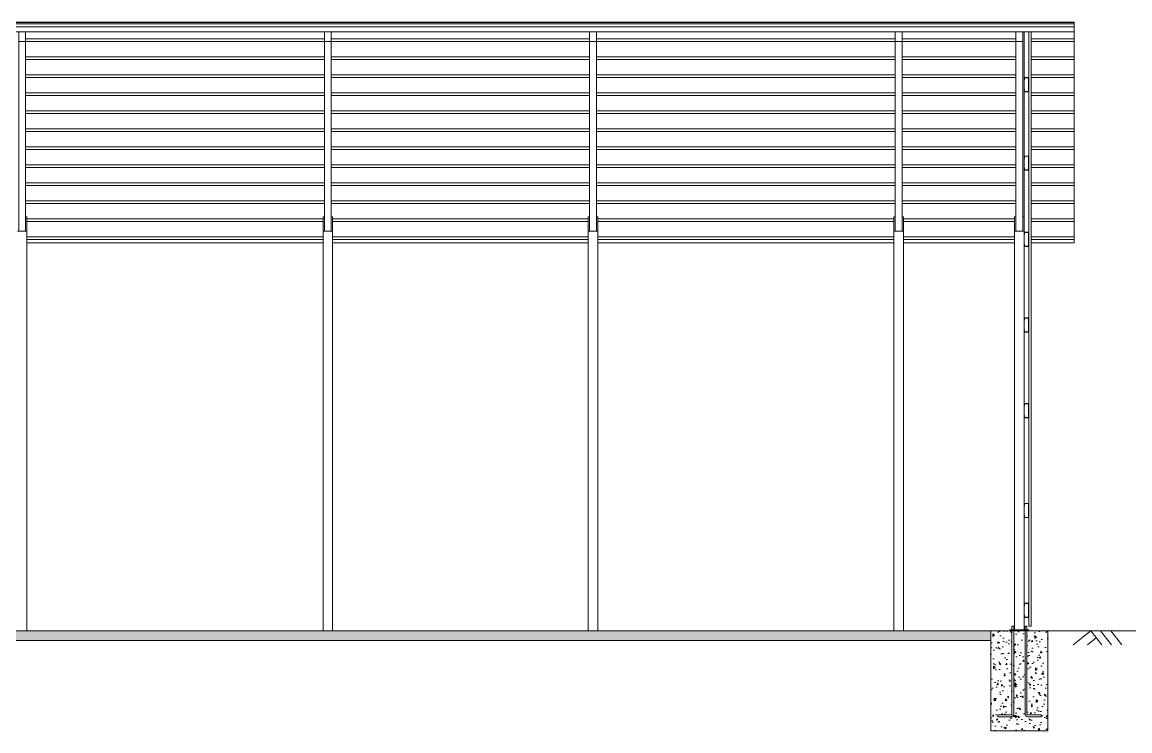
# Model space of a CAD drawing. Header units: inches. Extents: x -7700 to 6147, y -4891 to -2731.
# Drawn here: x 5083.2 to 5548.9, y -4858.6 to -4560.7 of the extents above; entities that cross this region are included whole.
import ezdxf

# ---------------------------------------------------------------- set-up
doc = ezdxf.new("R2010")
doc.units = ezdxf.units.IN
doc.header["$LTSCALE"] = 96
doc.header["$MEASUREMENT"] = 0
for name, color, linetype, lineweight in [('Common', 4, 'Continuous', 5), ('Dimensions', 7, 'Continuous', 5), ('Section', 6, 'Continuous', 18)]:
    doc.layers.add(name, color=color, linetype=linetype, lineweight=lineweight)
doc.layers.add('Hatch', color=7, linetype='Continuous', lineweight=0, true_color=0x919191)

msp = doc.modelspace()

# ---------------------------------------------------------------- hatches: boundary and pattern name
at = {"layer": 'Hatch'}
h = msp.add_hatch(dxfattribs=at)
h.set_pattern_fill('AR-CONC', color=256, angle=45)
h.set_pattern_definition([(95, (2671.087, 6194.5346), (5.51552, 4.6280708), [0.75, -8.25]), (40, (2671.087, 6194.5346), (-6.2999217, 4.3376815), [0.6, -6.6]), (145.451444, (2671.547, 6194.92), (-0.7844016, 8.9657522), [0.637402, -7.011421]), (91.1842, (2669.673, 6195.949), (8.716934, 6.376138), [1.125, -12.375]), (141.63564, (2670.399, 6196.48), (-0.279001, 13.497117), [0.956103, -10.517138]), (36.18416, (2669.673, 6195.949), (-0.279001, 13.497117), [0.9, -9.9]), (66, (2670.7335, 6196.3024), (7.0677157, 1.3738248), [0.75, -8.25]), (11, (2670.7335, 6196.3024), (-3.407086, 6.8480844), [0.6, -6.6]), (116.451445, (2671.3225, 6196.417), (3.6606297, 8.221909), [0.637402, -7.011421]), (82.5, (2671.087, 6194.5346), (-2.26793185, 2.4398982), [0, -6.52, 0, -6.7, 0, -6.625]), (52.5, (2671.087, 6194.5346), (-0.9287294, 4.6490945), [0, -3.82, 0, -6.37, 0, -2.525]), (12.5, (2669.5102, 6192.9578), (3.9341817, 3.6152076), [0, -2.5, 0, -7.8, 0, -10.35]), (2.5, (2668.803, 6192.2507), (3.4158998, 4.831598), [0, -3.25, 0, -5.18, 0, -7.35])])
h.paths.add_polyline_path([(5490.42, -4820.59), (4564.42, -4820.59), (4564.42, -4816.59), (4565.42, -4816.59), (5490.42, -4816.59)])
h = msp.add_hatch(dxfattribs=at)
h.set_pattern_fill('AR-CONC', color=256, angle=45)
h.set_pattern_definition([(95, (3150.087, 6194.5346), (5.51552, 4.6280708), [0.75, -8.25]), (40, (3150.087, 6194.5346), (-6.2999217, 4.3376815), [0.6, -6.6]), (145.451444, (3150.547, 6194.92), (-0.7844016, 8.9657522), [0.637402, -7.011421]), (91.1842, (3148.673, 6195.949), (8.716934, 6.376138), [1.125, -12.375]), (141.63564, (3149.399, 6196.48), (-0.279001, 13.497117), [0.956103, -10.517138]), (36.18416, (3148.673, 6195.949), (-0.279001, 13.497117), [0.9, -9.9]), (66, (3149.7335, 6196.3024), (7.0677157, 1.3738248), [0.75, -8.25]), (11, (3149.7335, 6196.3024), (-3.407086, 6.8480844), [0.6, -6.6]), (116.451445, (3150.3225, 6196.417), (3.6606297, 8.221909), [0.637402, -7.011421]), (82.5, (3150.087, 6194.5346), (-2.26793185, 2.4398982), [0, -6.52, 0, -6.7, 0, -6.625]), (52.5, (3150.087, 6194.5346), (-0.9287294, 4.6490945), [0, -3.82, 0, -6.37, 0, -2.525]), (12.5, (3148.5102, 6192.9578), (3.9341817, 3.6152076), [0, -2.5, 0, -7.8, 0, -10.35]), (2.5, (3147.803, 6192.2507), (3.4158998, 4.831598), [0, -3.25, 0, -5.18, 0, -7.35])])
edge = h.paths.add_edge_path()
edge.add_line((5499.3, -4816.59), (5499.3, -4851.44))
edge.add_arc((5498.85, -4851.44), 0.45, -90, 0, ccw=False)
edge.add_line((5498.85, -4851.89), (5493.3, -4851.89))
edge.add_line((5493.3, -4851.89), (5493.3, -4852.64))
edge.add_line((5493.3, -4852.64), (5498.85, -4852.64))
edge.add_arc((5498.85, -4851.44), 1.2, 270, 360)
edge.add_line((5500.05, -4851.44), (5500.05, -4816.59))
edge.add_line((5500.05, -4816.59), (5504.8, -4816.59))
edge.add_line((5504.8, -4816.59), (5504.8, -4851.44))
edge.add_arc((5506, -4851.44), 1.2, 180, 270)
edge.add_line((5506, -4852.64), (5511.55, -4852.64))
edge.add_line((5511.55, -4852.64), (5511.55, -4851.89))
edge.add_line((5511.55, -4851.89), (5506, -4851.89))
edge.add_arc((5506, -4851.44), 0.45, 180, 270, ccw=False)
edge.add_line((5505.55, -4851.44), (5505.55, -4816.59))
edge.add_line((5505.55, -4816.59), (5514.42, -4816.59))
edge.add_line((5514.42, -4816.59), (5514.42, -4858.59))
edge.add_line((5514.42, -4858.59), (5490.42, -4858.59))
edge.add_line((5490.42, -4858.59), (5490.42, -4816.59))
edge.add_line((5490.42, -4816.59), (5499.3, -4816.59))

# ---------------------------------------------------------------- linework, layer by layer
at = {"layer": 'Common', "linetype": 'Continuous', "transparency": 33554687}
for p, q in [((4529.42, -4560.86), (5525.42, -4560.86)), ((4529.42, -4561.42), (5525.42, -4561.42)), ((4529.42, -4562.7), (5525.42, -4562.7))]:
    msp.add_line(p, q, dxfattribs=at)
at = {"layer": 'Common'}
for p, q in [((5210.24, -4567.74), (5084.61, -4567.74)), ((5321.74, -4567.74), (5213.11, -4567.74)), ((5450.24, -4567.74), (5324.61, -4567.74)), ((5500.99, -4567.74), (5453.11, -4567.74)), ((5504.42, -4642.48), (5504.42, -4564.81)), ((5506.42, -4814.59), (5506.42, -4564.81)), ((5507.42, -4814.59), (5507.42, -4564.81)), ((5525.42, -4567.74), (5507.42, -4567.74)), ((5210.24, -4568.92), (5084.61, -4568.92)), ((5321.74, -4568.92), (5213.11, -4568.92)), ((5450.24, -4568.92), (5324.61, -4568.92)), ((5500.99, -4568.92), (5453.11, -4568.92)), ((5525.42, -4568.92), (5507.42, -4568.92)), ((5210.24, -4575.31), (5084.61, -4575.31)), ((5210.24, -4576.48), (5084.61, -4576.48)), ((5321.74, -4575.31), (5213.11, -4575.31)), ((5321.74, -4576.48), (5213.11, -4576.48)), ((5450.24, -4575.31), (5324.61, -4575.31)), ((5450.24, -4576.48), (5324.61, -4576.48)), ((5500.99, -4575.31), (5453.11, -4575.31)), ((5500.99, -4576.48), (5453.11, -4576.48)), ((5525.42, -4575.31), (5507.42, -4575.31)), ((5525.42, -4576.48), (5507.42, -4576.48)), ((5210.24, -4582.87), (5084.61, -4582.87)), ((5210.24, -4584.05), (5084.61, -4584.05)), ((5321.74, -4582.87), (5213.11, -4582.87)), ((5321.74, -4584.05), (5213.11, -4584.05)), ((5450.24, -4582.87), (5324.61, -4582.87)), ((5450.24, -4584.05), (5324.61, -4584.05)), ((5500.99, -4582.87), (5453.11, -4582.87)), ((5500.99, -4584.05), (5453.11, -4584.05)), ((5525.42, -4582.87), (5507.42, -4582.87)), ((5525.42, -4584.05), (5507.42, -4584.05)), ((5210.24, -4590.43), (5084.61, -4590.43)), ((5210.24, -4591.61), (5084.61, -4591.61)), ((5321.74, -4590.43), (5213.11, -4590.43)), ((5321.74, -4591.61), (5213.11, -4591.61)), ((5450.24, -4590.43), (5324.61, -4590.43)), ((5450.24, -4591.61), (5324.61, -4591.61)), ((5500.99, -4590.43), (5453.11, -4590.43)), ((5500.99, -4591.61), (5453.11, -4591.61)), ((5525.42, -4590.43), (5507.42, -4590.43)), ((5525.42, -4591.61), (5507.42, -4591.61)), ((5210.24, -4597.99), (5084.61, -4597.99)), ((5210.24, -4599.17), (5084.61, -4599.17)), ((5321.74, -4597.99), (5213.11, -4597.99)), ((5321.74, -4599.17), (5213.11, -4599.17)), ((5450.24, -4597.99), (5324.61, -4597.99)), ((5450.24, -4599.17), (5324.61, -4599.17)), ((5500.99, -4597.99), (5453.11, -4597.99)), ((5500.99, -4599.17), (5453.11, -4599.17)), ((5525.42, -4597.99), (5507.42, -4597.99)), ((5525.42, -4599.17), (5507.42, -4599.17)), ((5210.24, -4605.56), (5084.61, -4605.56)), ((5321.74, -4605.56), (5213.11, -4605.56)), ((5450.24, -4605.56), (5324.61, -4605.56)), ((5500.99, -4605.56), (5453.11, -4605.56)), ((5525.42, -4605.56), (5507.42, -4605.56)), ((5210.24, -4606.73), (5084.61, -4606.73)), ((5321.74, -4606.73), (5213.11, -4606.73)), ((5450.24, -4606.73), (5324.61, -4606.73)), ((5500.99, -4606.73), (5453.11, -4606.73)), ((5525.42, -4606.73), (5507.42, -4606.73)), ((5210.24, -4613.12), (5084.61, -4613.12)), ((5210.24, -4614.3), (5084.61, -4614.3)), ((5321.74, -4613.12), (5213.11, -4613.12)), ((5321.74, -4614.3), (5213.11, -4614.3)), ((5450.24, -4613.12), (5324.61, -4613.12)), ((5450.24, -4614.3), (5324.61, -4614.3)), ((5500.99, -4613.12), (5453.11, -4613.12)), ((5500.99, -4614.3), (5453.11, -4614.3)), ((5525.42, -4613.12), (5507.42, -4613.12)), ((5525.42, -4614.3), (5507.42, -4614.3)), ((5210.24, -4620.68), (5084.61, -4620.68)), ((5210.24, -4621.86), (5084.61, -4621.86)), ((5321.74, -4620.68), (5213.11, -4620.68)), ((5321.74, -4621.86), (5213.11, -4621.86)), ((5450.24, -4620.68), (5324.61, -4620.68)), ((5450.24, -4621.86), (5324.61, -4621.86)), ((5500.99, -4620.68), (5453.11, -4620.68)), ((5500.99, -4621.86), (5453.11, -4621.86)), ((5525.42, -4620.68), (5507.42, -4620.68)), ((5525.42, -4621.86), (5507.42, -4621.86)), ((5210.24, -4628.24), (5084.61, -4628.24)), ((5321.74, -4628.24), (5213.11, -4628.24)), ((5450.24, -4628.24), (5324.61, -4628.24)), ((5500.99, -4628.24), (5453.11, -4628.24)), ((5525.42, -4628.24), (5507.42, -4628.24)), ((5210.24, -4629.42), (5084.61, -4629.42)), ((5321.74, -4629.42), (5213.11, -4629.42)), ((5450.24, -4629.42), (5324.61, -4629.42)), ((5500.99, -4629.42), (5453.11, -4629.42)), ((5525.42, -4629.42), (5507.42, -4629.42)), ((5210.24, -4635.81), (5084.61, -4635.81)), ((5210.24, -4636.98), (5084.61, -4636.98)), ((5321.74, -4635.81), (5213.11, -4635.81)), ((5321.74, -4636.98), (5213.11, -4636.98)), ((5450.24, -4635.81), (5324.61, -4635.81)), ((5450.24, -4636.98), (5324.61, -4636.98)), ((5500.99, -4635.81), (5453.11, -4635.81)), ((5500.99, -4636.98), (5453.11, -4636.98)), ((5525.42, -4635.81), (5507.42, -4635.81)), ((5525.42, -4636.98), (5507.42, -4636.98)), ((5209.67, -4643.37), (5085.17, -4643.37)), ((5209.67, -4644.55), (5085.17, -4644.55)), ((5321.17, -4643.37), (5213.67, -4643.37)), ((5321.17, -4644.55), (5213.67, -4644.55)), ((5449.67, -4643.37), (5325.17, -4643.37)), ((5449.67, -4644.55), (5325.17, -4644.55)), ((5500.42, -4643.37), (5453.67, -4643.37)), ((5500.42, -4644.55), (5453.67, -4644.55)), ((5525.42, -4643.37), (5507.42, -4643.37)), ((5525.42, -4644.55), (5507.42, -4644.55)), ((5209.67, -4650.93), (5085.17, -4650.93)), ((5209.67, -4652.11), (5085.17, -4652.11)), ((5321.17, -4650.93), (5213.67, -4650.93)), ((5321.17, -4652.11), (5213.67, -4652.11)), ((5449.67, -4650.93), (5325.17, -4650.93)), ((5449.67, -4652.11), (5325.17, -4652.11)), ((5500.42, -4650.93), (5453.67, -4650.93)), ((5500.42, -4652.11), (5453.67, -4652.11)), ((5525.42, -4650.93), (5507.42, -4650.93)), ((5525.42, -4652.11), (5507.42, -4652.11)), ((5209.67, -4653.45), (5085.17, -4653.45)), ((5321.17, -4653.45), (5213.67, -4653.45)), ((5449.67, -4653.45), (5325.17, -4653.45)), ((5500.42, -4653.45), (5453.67, -4653.45)), ((5525.42, -4653.45), (5507.42, -4653.45)), ((5507.42, -4814.59), (5506.42, -4814.59))]:
    msp.add_line(p, q, dxfattribs=at)
for points in [[(5085.17, -4816.59), (5085.17, -4642.48), (5084.61, -4642.48)], [(5210.24, -4642.48), (5209.67, -4642.48), (5209.67, -4816.59)], [(5213.67, -4816.59), (5213.67, -4642.48), (5213.11, -4642.48)], [(5321.74, -4642.48), (5321.17, -4642.48), (5321.17, -4816.59)], [(5325.17, -4816.59), (5325.17, -4642.48), (5324.61, -4642.48)], [(5450.24, -4642.48), (5449.67, -4642.48), (5449.67, -4816.59)], [(5453.67, -4816.59), (5453.67, -4642.48), (5453.11, -4642.48)]]:
    msp.add_lwpolyline(points, dxfattribs=at)
at = {"layer": 'Dimensions'}
for p, q in [((5532.47, -4816.59), (5525.04, -4822.42)), ((5534.75, -4819.5), (5531.03, -4822.42)), ((5532.47, -4816.59), (5537.02, -4822.42)), ((5536.55, -4816.59), (5541.1, -4822.42)), ((5540.9, -4816.59), (5545.46, -4822.42))]:
    msp.add_line(p, q, dxfattribs=at)
at = {"layer": 'Section'}
for p, q in [((4529.42, -4560.73), (5525.42, -4560.73)), ((5525.42, -4653.45), (5525.42, -4560.73)), ((5525.42, -4564.81), (4529.42, -4564.81)), ((5081.74, -4568.81), (5084.61, -4568.81)), ((5210.24, -4568.81), (5213.11, -4568.81)), ((5321.74, -4568.81), (5324.61, -4568.81)), ((5450.24, -4568.81), (5453.11, -4568.81)), ((5500.99, -4568.81), (5503.86, -4568.81)), ((5085.17, -4648.59), (5081.17, -4648.59)), ((5213.67, -4648.59), (5209.67, -4648.59)), ((5325.17, -4648.59), (5321.17, -4648.59)), ((5453.67, -4648.59), (5449.67, -4648.59)), ((5504.42, -4648.59), (5500.42, -4648.59)), ((5507.42, -4653.45), (5525.42, -4653.45)), ((4556.42, -4816.59), (5490.42, -4816.59)), ((5580.93, -4816.59), (5504.42, -4816.59)), ((5490.42, -4820.59), (4564.42, -4820.59))]:
    msp.add_line(p, q, dxfattribs=at)
for points in [[(5081.74, -4648.59), (5081.74, -4564.81), (5084.61, -4564.81), (5084.61, -4648.59), (5081.74, -4648.59)], [(5210.24, -4648.59), (5210.24, -4564.81), (5213.11, -4564.81), (5213.11, -4648.59), (5210.24, -4648.59)], [(5321.74, -4648.59), (5321.74, -4564.81), (5324.61, -4564.81), (5324.61, -4648.59), (5321.74, -4648.59)], [(5450.24, -4648.59), (5450.24, -4564.81), (5453.11, -4564.81), (5453.11, -4648.59), (5450.24, -4648.59)], [(5500.99, -4648.59), (5500.99, -4564.81), (5503.86, -4564.81), (5503.86, -4648.59), (5500.99, -4648.59)], [(5500.99, -4642.48), (5500.42, -4642.48), (5500.42, -4816.09)], [(5504.42, -4816.09), (5504.42, -4642.48), (5503.86, -4642.48)], [(5499.3, -4816.09), (5499.3, -4814.59), (5500.05, -4814.59), (5500.05, -4816.09)], [(5505.55, -4816.09), (5505.55, -4814.59), (5504.8, -4814.59), (5504.8, -4816.09)], [(5502.42, -4816.59), (5490.42, -4816.59), (5490.42, -4858.59), (5514.42, -4858.59), (5514.42, -4816.59)], [(5514.42, -4816.59), (5502.42, -4816.59)]]:
    msp.add_lwpolyline(points, dxfattribs=at)
for points in [[(5504.42, -4584.98), (5504.42, -4584.31, -0.414214), (5504.76, -4583.98), (5506.09, -4583.98, -0.414214), (5506.42, -4584.31), (5506.42, -4589.64, -0.414214), (5506.09, -4589.98), (5504.76, -4589.98, -0.414214), (5504.42, -4589.64), (5504.42, -4588.98), (5504.55, -4588.98), (5504.55, -4589.64, 0.414214), (5504.76, -4589.85), (5506.09, -4589.85, 0.414214), (5506.3, -4589.64), (5506.3, -4584.31, 0.414214), (5506.09, -4584.1), (5504.76, -4584.1, 0.414214), (5504.55, -4584.31), (5504.55, -4584.98)], [(5504.42, -4617.98), (5504.42, -4617.31, -0.414214), (5504.76, -4616.98), (5506.09, -4616.98, -0.414214), (5506.42, -4617.31), (5506.42, -4622.64, -0.414214), (5506.09, -4622.98), (5504.76, -4622.98, -0.414214), (5504.42, -4622.64), (5504.42, -4621.98), (5504.55, -4621.98), (5504.55, -4622.64, 0.414214), (5504.76, -4622.85), (5506.09, -4622.85, 0.414214), (5506.3, -4622.64), (5506.3, -4617.31, 0.414214), (5506.09, -4617.1), (5504.76, -4617.1, 0.414214), (5504.55, -4617.31), (5504.55, -4617.98)], [(5504.42, -4649.98), (5504.42, -4649.31, -0.414214), (5504.76, -4648.98), (5506.09, -4648.98, -0.414214), (5506.42, -4649.31), (5506.42, -4654.64, -0.414214), (5506.09, -4654.98), (5504.76, -4654.98, -0.414214), (5504.42, -4654.64), (5504.42, -4653.98), (5504.55, -4653.98), (5504.55, -4654.64, 0.414214), (5504.76, -4654.85), (5506.09, -4654.85, 0.414214), (5506.3, -4654.64), (5506.3, -4649.31, 0.414214), (5506.09, -4649.1), (5504.76, -4649.1, 0.414214), (5504.55, -4649.31), (5504.55, -4649.98)], [(5504.42, -4685.98), (5504.42, -4685.31, -0.414214), (5504.76, -4684.98), (5506.09, -4684.98, -0.414214), (5506.42, -4685.31), (5506.42, -4690.64, -0.414214), (5506.09, -4690.98), (5504.76, -4690.98, -0.414214), (5504.42, -4690.64), (5504.42, -4689.98), (5504.55, -4689.98), (5504.55, -4690.64, 0.414214), (5504.76, -4690.85), (5506.09, -4690.85, 0.414214), (5506.3, -4690.64), (5506.3, -4685.31, 0.414214), (5506.09, -4685.1), (5504.76, -4685.1, 0.414214), (5504.55, -4685.31), (5504.55, -4685.98)], [(5504.42, -4721.98), (5504.42, -4721.31, -0.414214), (5504.76, -4720.98), (5506.09, -4720.98, -0.414214), (5506.42, -4721.31), (5506.42, -4726.64, -0.414214), (5506.09, -4726.98), (5504.76, -4726.98, -0.414214), (5504.42, -4726.64), (5504.42, -4725.98), (5504.55, -4725.98), (5504.55, -4726.64, 0.414214), (5504.76, -4726.85), (5506.09, -4726.85, 0.414214), (5506.3, -4726.64), (5506.3, -4721.31, 0.414214), (5506.09, -4721.1), (5504.76, -4721.1, 0.414214), (5504.55, -4721.31), (5504.55, -4721.98)], [(5504.42, -4763.98), (5504.42, -4763.31, -0.414214), (5504.76, -4762.98), (5506.09, -4762.98, -0.414214), (5506.42, -4763.31), (5506.42, -4768.64, -0.414214), (5506.09, -4768.98), (5504.76, -4768.98, -0.414214), (5504.42, -4768.64), (5504.42, -4767.98), (5504.55, -4767.98), (5504.55, -4768.64, 0.414214), (5504.76, -4768.85), (5506.09, -4768.85, 0.414214), (5506.3, -4768.64), (5506.3, -4763.31, 0.414214), (5506.09, -4763.1), (5504.76, -4763.1, 0.414214), (5504.55, -4763.31), (5504.55, -4763.98)], [(5504.42, -4805.98), (5504.42, -4805.31, -0.414214), (5504.76, -4804.98), (5506.09, -4804.98, -0.414214), (5506.42, -4805.31), (5506.42, -4810.64, -0.414214), (5506.09, -4810.98), (5504.76, -4810.98, -0.414214), (5504.42, -4810.64), (5504.42, -4809.98), (5504.55, -4809.98), (5504.55, -4810.64, 0.414214), (5504.76, -4810.85), (5506.09, -4810.85, 0.414214), (5506.3, -4810.64), (5506.3, -4805.31, 0.414214), (5506.09, -4805.1), (5504.76, -4805.1, 0.414214), (5504.55, -4805.31), (5504.55, -4805.98)]]:
    msp.add_lwpolyline(points, format="xyb", close=True, dxfattribs=at)
for points in [[(5500.05, -4816.59), (5500.05, -4851.44, -0.414214), (5498.85, -4852.64), (5493.3, -4852.64), (5493.3, -4851.89), (5498.85, -4851.89, 0.414214), (5499.3, -4851.44), (5499.3, -4816.59)], [(5504.8, -4816.59), (5504.8, -4851.44, 0.414214), (5506, -4852.64), (5511.55, -4852.64), (5511.55, -4851.89), (5506, -4851.89, -0.414214), (5505.55, -4851.44), (5505.55, -4816.59)]]:
    msp.add_lwpolyline(points, format="xyb", dxfattribs=at)
msp.add_lwpolyline([(5506.42, -4816.59), (5506.42, -4816.09), (5498.42, -4816.09), (5498.42, -4816.59)], close=True, dxfattribs=at)

doc.saveas('drawing.dxf')
